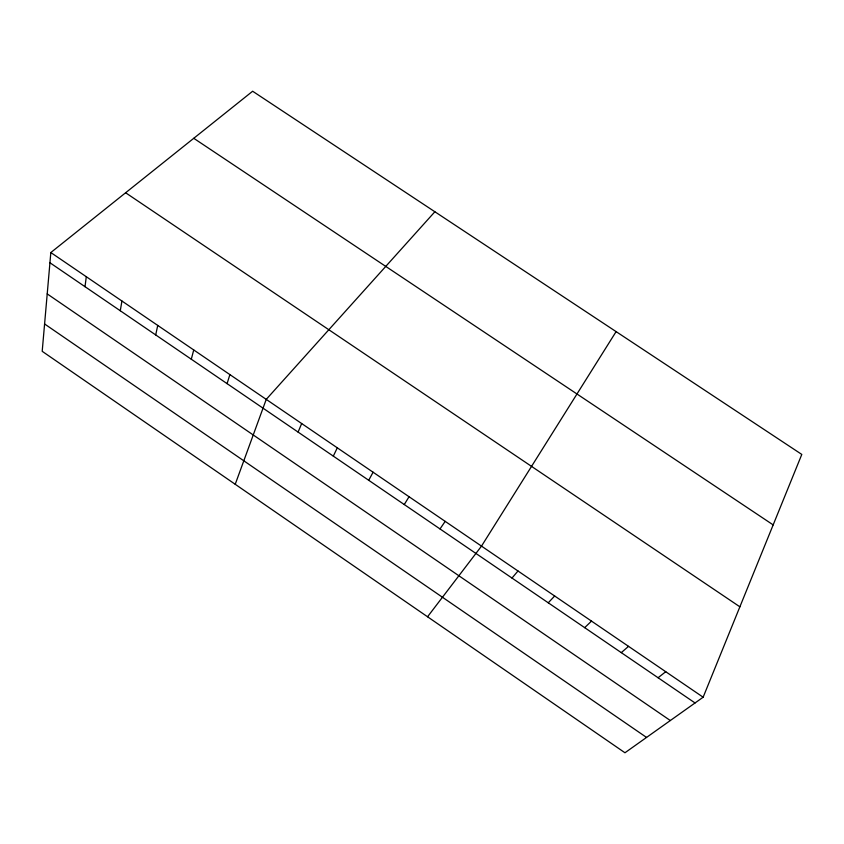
<?xml version="1.0" encoding="UTF-8"?>
<svg xmlns="http://www.w3.org/2000/svg" width="844" height="844" viewBox="0 0 844 844"><rect width="100%" height="100%" fill="white"/><g stroke="black" fill="none" stroke-linecap="round" stroke-linejoin="round"><path stroke-width="1.27" d="M50.83 252.546L42.2 351.315L624.961 752.764L703.147 697.207L801.8 454.431L252.641 91.236L50.83 252.546L703.147 697.207M85.022 286.686L86.288 276.716M120.281 310.75L121.926 301.013M155.707 334.92L157.733 325.415M191.303 359.217L193.73 349.954M227.078 383.63L229.895 374.599M235.223 484.287L266.24 399.381L434.871 211.76M298.09 432.086L301.677 423.54M333.317 456.119L337.305 447.816M368.712 480.278L373.09 472.218M404.276 504.543L409.055 496.726M616.109 331.618L481.502 546.121L427.549 616.774M440.009 528.935L445.189 521.36M511.991 578.056L517.994 570.987M548.252 602.795L554.666 595.991M584.681 627.662L591.517 621.1M621.289 652.634L628.537 646.346M658.077 677.743L665.758 671.708M193.761 138.3L773.167 524.894M125.619 192.759L739.882 606.815M49.933 262.748L695.045 702.968M47.211 293.902L670.326 720.533M44.584 323.959L646.546 737.424"/></g></svg>
